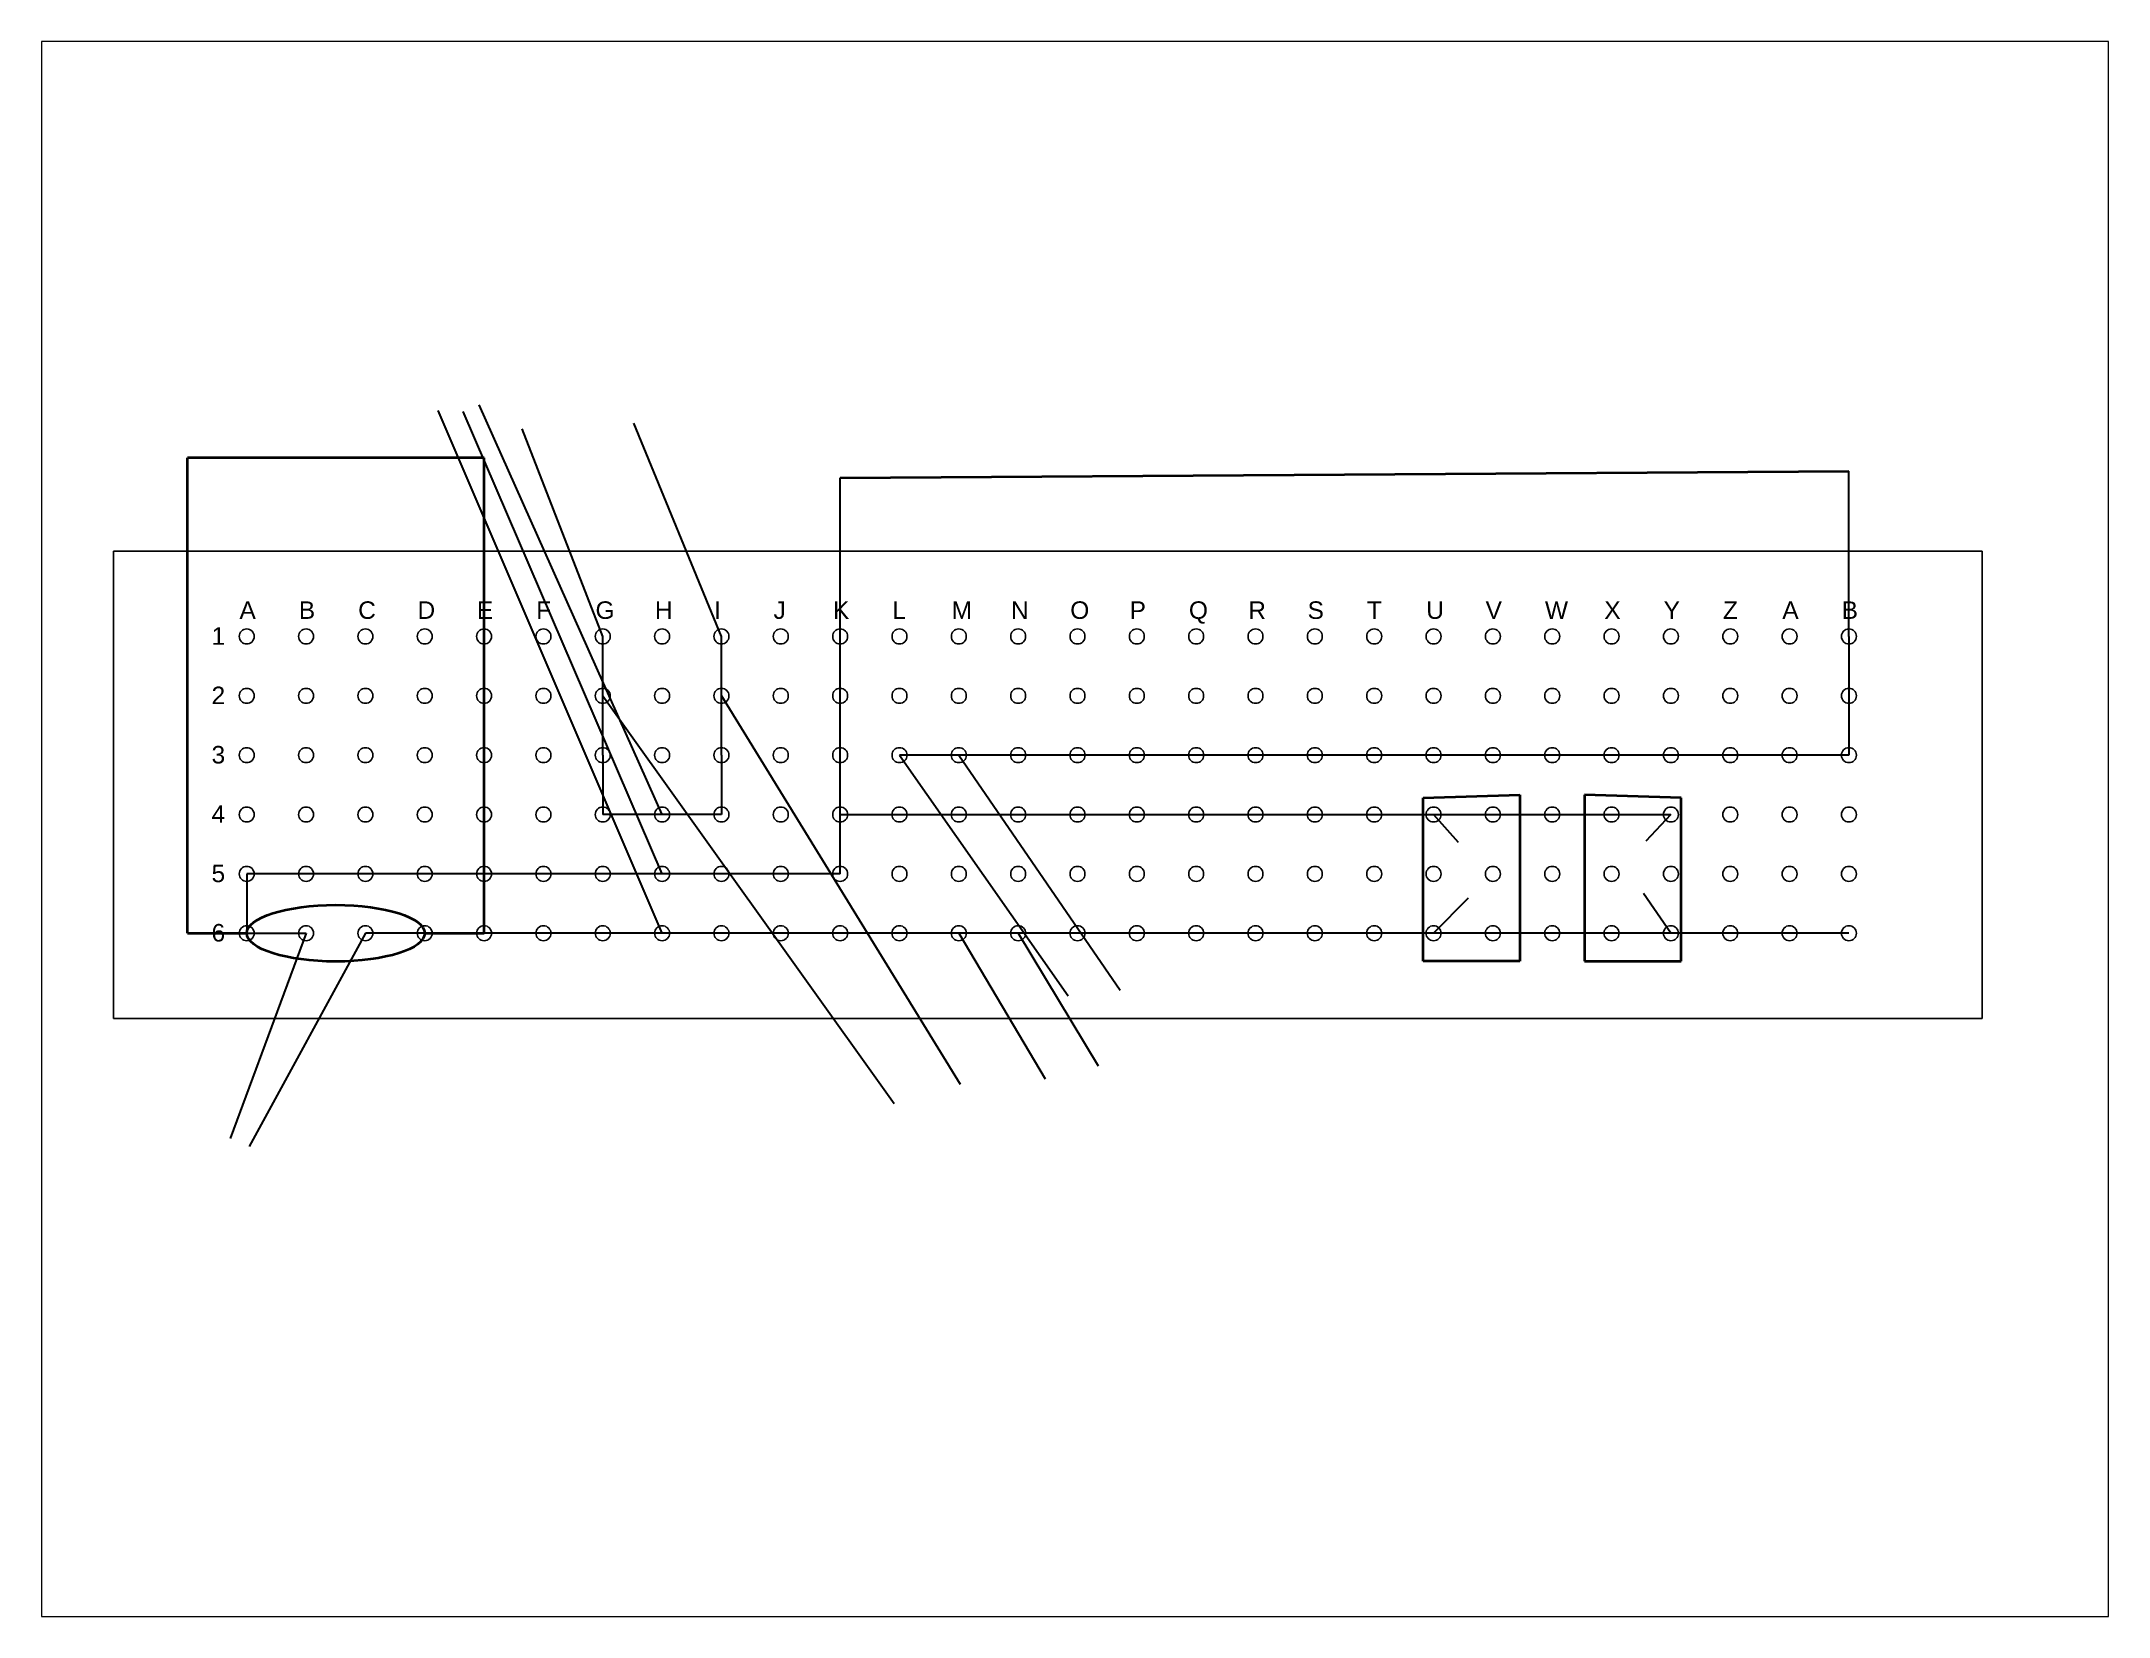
# Paper-space layout 'Sheet1' of a CAD drawing. Header units: inches. Extents: x 1 to 569, y 1 to 192.
# Drawn here: x 1.05 to 9.45, y 0.8 to 7.2 of the extents above.
# The model-space entities are those that its viewports show. They can reach past a viewport. Long polylines and large blocks are cut down to what shows.
import ezdxf

# ---------------------------------------------------------------- set-up
doc = ezdxf.new("R2010")
doc.units = ezdxf.units.IN
doc.header["$MEASUREMENT"] = 0
for name, color, linetype, lineweight in [('Components', 1, 'Continuous', 40), ('Resistors', 67, 'ZIGZAG', 30), ('Wires', 3, 'Continuous', 30)]:
    doc.layers.add(name, color=color, linetype=linetype, lineweight=lineweight)
doc.layers.add('PCB', color=4, linetype='Continuous')
doc.styles.get("Standard").update_dxf_attribs({"font": 'arial.ttf', "height": 8})
doc.linetypes.add('ZIGZAG', pattern='A,0.0001,-0.2,[131,ltypeshp.shx,S=0.2,R=0,X=-0.2,Y=0],-0.4,[131,ltypeshp.shx,S=0.2,R=180,X=0.2,Y=0],-0.2', length=0.8001)

msp = doc.modelspace()

# ---------------------------------------------------------------- linework, layer by layer
at = {"layer": 'Components'}
for p, q in [((658.44, 84.401), (645.74, 84.401)), ((645.74, 64.062), (645.74, 84.401)), ((658.44, 64.062), (658.44, 84.401)), ((673.68, 83.557), (716.86, 83.84)), ((698.636, 69.859), (702.774, 69.98)), ((702.774, 69.98), (702.774, 62.86)), ((705.546, 69.98), (705.546, 62.86)), ((709.684, 69.859), (705.546, 69.98)), ((698.636, 62.86), (698.636, 69.859)), ((709.684, 62.86), (709.684, 69.859)), ((645.74, 64.062), (648.28, 64.062)), ((655.9, 64.062), (658.44, 64.062)), ((702.774, 62.86), (698.636, 62.86)), ((705.546, 62.86), (709.684, 62.86))]:
    msp.add_line(p, q, dxfattribs=at)
msp.add_ellipse((652.09, 64.062), major_axis=(3.81, 0), ratio=0.317572, dxfattribs=at)
at = {"layer": 'PCB'}
for p, q in [((642.57, 60.412), (642.57, 80.412)), ((642.57, 80.412), (722.57, 80.412)), ((722.57, 80.412), (722.57, 60.412)), ((722.57, 60.412), (642.57, 60.412))]:
    msp.add_line(p, q, dxfattribs=at)
for centre in [(648.28, 76.762), (650.82, 76.762), (653.36, 76.762), (655.9, 76.762), (658.44, 76.762), (660.98, 76.762), (663.52, 76.762), (666.06, 76.762), (668.6, 76.762), (671.14, 76.762), (673.68, 76.762), (676.22, 76.762), (676.22, 76.762), (678.76, 76.762), (681.3, 76.762), (683.84, 76.762), (686.38, 76.762), (688.92, 76.762), (691.46, 76.762), (694, 76.762), (696.54, 76.762), (699.08, 76.762), (701.62, 76.762), (704.16, 76.762), (706.7, 76.762), (709.24, 76.762), (711.78, 76.762), (714.32, 76.762), (716.86, 76.762), (648.28, 74.222), (650.82, 74.222), (653.36, 74.222), (655.9, 74.222), (658.44, 74.222), (660.98, 74.222), (663.52, 74.222), (666.06, 74.222), (668.6, 74.222), (671.14, 74.222), (673.68, 74.222), (676.22, 74.222), (676.22, 74.222), (678.76, 74.222), (681.3, 74.222), (683.84, 74.222), (686.38, 74.222), (688.92, 74.222), (691.46, 74.222), (694, 74.222), (696.54, 74.222), (699.08, 74.222), (701.62, 74.222), (704.16, 74.222), (706.7, 74.222), (709.24, 74.222), (711.78, 74.222), (714.32, 74.222), (716.86, 74.222), (648.28, 71.682), (650.82, 71.682), (653.36, 71.682), (655.9, 71.682), (658.44, 71.682), (660.98, 71.682), (663.52, 71.682), (666.06, 71.682), (668.6, 71.682), (671.14, 71.682), (673.68, 71.682), (676.22, 71.682), (676.22, 71.682), (678.76, 71.682), (681.3, 71.682), (683.84, 71.682), (686.38, 71.682), (688.92, 71.682), (691.46, 71.682), (694, 71.682), (696.54, 71.682), (699.08, 71.682), (701.62, 71.682), (704.16, 71.682), (706.7, 71.682), (709.24, 71.682), (711.78, 71.682), (714.32, 71.682), (716.86, 71.682), (648.28, 69.142), (650.82, 69.142), (653.36, 69.142), (655.9, 69.142), (658.44, 69.142), (660.98, 69.142), (663.52, 69.142), (666.06, 69.142), (668.6, 69.142), (671.14, 69.142), (673.68, 69.142), (676.22, 69.142), (676.22, 69.142), (678.76, 69.142), (681.3, 69.142), (683.84, 69.142), (686.38, 69.142), (688.92, 69.142), (691.46, 69.142), (694, 69.142), (696.54, 69.142), (699.08, 69.142), (701.62, 69.142), (704.16, 69.142), (706.7, 69.142), (709.24, 69.142), (711.78, 69.142), (714.32, 69.142), (716.86, 69.142), (648.28, 66.602), (650.82, 66.602), (653.36, 66.602), (655.9, 66.602), (658.44, 66.602), (660.98, 66.602), (663.52, 66.602), (666.06, 66.602), (668.6, 66.602), (671.14, 66.602), (673.68, 66.602), (676.22, 66.602), (676.22, 66.602), (678.76, 66.602), (681.3, 66.602), (683.84, 66.602), (686.38, 66.602), (688.92, 66.602), (691.46, 66.602), (694, 66.602), (696.54, 66.602), (699.08, 66.602), (701.62, 66.602), (704.16, 66.602), (706.7, 66.602), (709.24, 66.602), (711.78, 66.602), (714.32, 66.602), (716.86, 66.602), (648.28, 64.062), (650.82, 64.062), (653.36, 64.062), (655.9, 64.062), (658.44, 64.062), (660.98, 64.062), (663.52, 64.062), (666.06, 64.062), (668.6, 64.062), (671.14, 64.062), (673.68, 64.062), (676.22, 64.062), (678.76, 64.062), (681.3, 64.062), (683.84, 64.062), (686.38, 64.062), (688.92, 64.062), (691.46, 64.062), (694, 64.062), (696.54, 64.062), (699.08, 64.062), (701.62, 64.062), (704.16, 64.062), (706.7, 64.062), (709.24, 64.062), (711.78, 64.062), (714.32, 64.062), (716.86, 64.062)]:
    msp.add_circle(centre, 0.32, dxfattribs=at)
at = {"layer": 'Resistors'}
for p, q in [((663.52, 71.682), (663.52, 69.142)), ((668.6, 71.682), (668.6, 69.142))]:
    msp.add_line(p, q, dxfattribs=at)
at = {"layer": 'Wires'}
for p, q in [((666.06, 64.062), (656.474, 86.43)), ((666.06, 66.602), (657.542, 86.392)), ((666.06, 69.142), (658.23, 86.679)), ((668.6, 76.762), (664.844, 85.885)), ((663.52, 76.762), (660.073, 85.642)), ((673.68, 66.602), (673.68, 83.557)), ((716.86, 76.762), (716.86, 83.84)), ((663.52, 71.682), (663.52, 76.762)), ((668.6, 71.682), (668.6, 76.762)), ((716.86, 76.762), (716.86, 74.222)), ((663.52, 74.222), (675.993, 56.773)), ((668.6, 74.222), (678.816, 57.6)), ((716.86, 74.222), (716.86, 71.682)), ((716.86, 71.682), (676.22, 71.682)), ((676.22, 71.682), (683.442, 61.375)), ((678.76, 71.682), (685.662, 61.627)), ((668.6, 69.142), (663.52, 69.142)), ((673.68, 69.142), (709.24, 69.142)), ((699.08, 69.142), (700.136, 67.957)), ((709.24, 69.142), (708.168, 68.006)), ((660.98, 66.602), (648.28, 66.602)), ((648.28, 66.602), (648.28, 64.062)), ((673.68, 66.602), (660.98, 66.602)), ((699.08, 64.062), (700.574, 65.572)), ((709.24, 64.062), (708.071, 65.766)), ((650.82, 64.062), (647.564, 55.276)), ((648.28, 64.062), (650.82, 64.062)), ((653.36, 64.062), (648.384, 54.938)), ((716.86, 64.062), (653.36, 64.062)), ((678.76, 64.062), (682.45, 57.826)), ((681.3, 64.062), (684.721, 58.381))]:
    msp.add_line(p, q, dxfattribs=at)

# ---------------------------------------------------------------- texts
at = {"layer": 'PCB'}
for s, p in [('A', (647.969, 77.515)), ('B', (650.509, 77.515)), ('C', (653.049, 77.515)), ('D', (655.589, 77.515)), ('E', (658.129, 77.515)), ('F', (660.669, 77.515)), ('G', (663.209, 77.515)), ('H', (665.749, 77.515)), ('I', (668.289, 77.515)), ('J', (670.829, 77.515)), ('K', (673.369, 77.515)), ('L', (675.909, 77.515)), ('M', (678.449, 77.515)), ('N', (680.989, 77.515)), ('O', (683.529, 77.515)), ('P', (686.069, 77.515)), ('Q', (688.609, 77.515)), ('R', (691.149, 77.515)), ('S', (693.689, 77.515)), ('T', (696.229, 77.515)), ('U', (698.769, 77.515)), ('V', (701.309, 77.515)), ('W', (703.849, 77.515)), ('X', (706.389, 77.515)), ('Y', (708.929, 77.515)), ('Z', (711.469, 77.515)), ('A', (714.009, 77.515)), ('B', (716.549, 77.515)), ('1', (646.773, 76.407)), ('2', (646.773, 73.867)), ('3', (646.773, 71.327)), ('4', (646.773, 68.787)), ('5', (646.773, 66.247)), ('6', (646.773, 63.707))]:
    msp.add_text(s, height=0.75, dxfattribs=at).set_placement(p)

psp = doc.layouts.new('Sheet1')

# ---------------------------------------------------------------- viewports
at = {"layer": '0', "view_target_point": (678.2541, 18.1318)}
psp.add_viewport(center=(5.25, 4), size=(8.4, 6.4), view_center_point=(5.4789, 50.3903), view_height=67.421599, dxfattribs=at)

doc.saveas('drawing.dxf')
